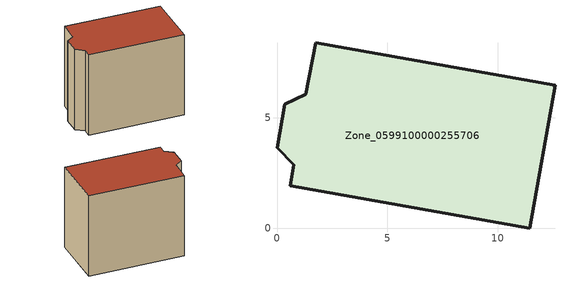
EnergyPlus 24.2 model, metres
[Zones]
Zone_0599100000255706
 floor ground (C_G): 12.6,6.48 11.46,0 0.61,1.93 0.77,2.88 0,3.66 0.35,5.63 1.3,6.07 1.75,8.41 z0
 wall outside (C_F): 11.46,0 12.6,6.48 1.75,8.41 1.3,6.07 0.35,5.63 0,3.66 0.77,2.88 0.61,1.93 11.46,0 z0:9.83
 roof outside (C_R): 1.3,6.07 0.35,5.63 0,3.66 0.77,2.88 0.61,1.93 11.46,0 12.6,6.48 1.75,8.41 z9.83
[BUILDING]
Pand.0599100000255706: North Axis=0; Terrain=City; Loads Convergence Tolerance Value=0.04; Temperature Convergence Tolerance Value=0.4; Solar Distribution=FullExterior; Maximum Number of Warmup Days=25; Minimum Number of Warmup Days=1
[Site:Location]
Rotterdam.The.Hague.AP_ZH_NLD Design_Conditions: Latitude=51.96; Longitude=4.45; Time Zone=1; Elevation=-4.5
[SITE:GROUNDTEMPERATURE:BUILDINGSURFACE]
18, 18, 18, 18, 18, 18, 18, 18, 18, 18, 18, 18
[MATERIAL] Thermal Absorptance=0.9; Solar Absorptance=0.7; Visible Absorptance=0.7
Name | Roughness | Thickness | Conductivity | Density | Specific Heat
G.TI.1946 | MediumSmooth | 0.15 | 1 | 540 | 1210
F.TI.1946 | Rough | 0.3 | 0.857143 | 1920 | 840
R.TI.1946 | MediumRough | 0.2 | 0.1 | 1500 | 1000
[CONSTRUCTION]
C_G: G.TI.1946
C_F: F.TI.1946
C_R: R.TI.1946
[ZONE]
Zone_0599100000255706: Type=1; Multiplier=1; Ceiling Height=Autocalculate; Volume=Autocalculate; Floor Area=autocalculate; Part of Total Floor Area=Yes
[ZONEINFILTRATION:DESIGNFLOWRATE]
Infil_Zone_0599100000255706: Zone or ZoneList or Space or SpaceList=Zone_0599100000255706; Schedule=AlwaysOn; Design Flow Rate Calculation Method=Flow/Area; Flow Rate per Floor Area=0.003; Constant Term Coefficient=1; Temperature Term Coefficient=0; Velocity Term Coefficient=0; Velocity Squared Term Coefficient=0
[HVACTEMPLATE:ZONE:IDEALLOADSAIRSYSTEM]
Zone_0599100000255706: Maximum Heating Supply Air Temperature=50; Minimum Cooling Supply Air Temperature=13; Maximum Heating Supply Air Humidity Ratio=0.0156; Minimum Cooling Supply Air Humidity Ratio=0.0077; Heating Limit=NoLimit; Cooling Limit=NoLimit; Dehumidification Control Type=ConstantSensibleHeatRatio; Cooling Sensible Heat Ratio=0.7; Dehumidification Setpoint=60; Humidification Control Type=None; Humidification Setpoint=30; Outdoor Air Method=None; Outdoor Air Flow Rate per Person=0.00944; Outdoor Air Flow Rate per Zone Floor Area=0; Outdoor Air Flow Rate per Zone=0; Demand Controlled Ventilation Type=None; Outdoor Air Economizer Type=NoEconomizer; Heat Recovery Type=None; Sensible Heat Recovery Effectiveness=0.7; Latent Heat Recovery Effectiveness=0.65
[ZONECONTROL:THERMOSTAT]
ThermostatControl_Zone_0599100000255706: Zone or ZoneList=Zone_0599100000255706; Control Type Schedule=DualSetpointControlType; Control 1=Thermostat_Zone_0599100000255706; Temperature Difference Between Cutout And Setpoint=0
[THERMOSTATSETPOINT:DUALSETPOINT]
Thermostat_Zone_0599100000255706: Heating Setpoint Temperature Schedule=HeatingSetpoint_Zone_0599100000255706; Cooling Setpoint Temperature Schedule=CoolingSetpoint_Zone_0599100000255706
[SCHEDULE:COMPACT]
HeatingSetpoint_Zone_0599100000255706: Through: 12/31, For: AllDays, Until: 24:00, 21
CoolingSetpoint_Zone_0599100000255706: Through: 12/31, For: AllDays, Until: 24:00, 24
DualSetpointControlType: Through: 12/31, For: AllDays, Until: 24:00, 4
AlwaysOn: Through: 12/31, For: AllDays, Until: 24:00, 1
